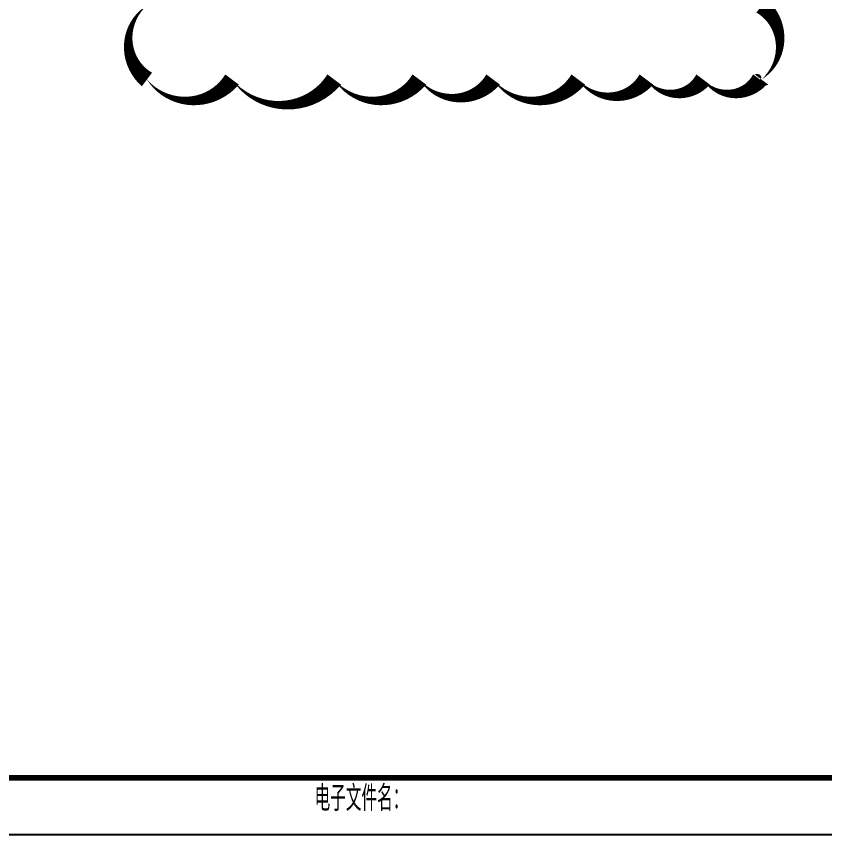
# Model space of a CAD drawing. Extents: x -1041549 to 749950, y -354245 to 17554.
# Drawn here: x -773350 to -766229, y -242952 to -235741 of the extents above; entities that cross this region are included whole.
import ezdxf

# ---------------------------------------------------------------- set-up
doc = ezdxf.new("R2010")
doc.units = 0
doc.header["$LTSCALE"] = 1000
doc.header["$MEASUREMENT"] = 0
doc.layers.add('14', color=1, linetype='Continuous')
doc.layers.add('PUB_TITLE', color=4, linetype='Continuous')
doc.layers.add('DIM_MODI', color=6, linetype='Continuous', plot=False)
doc.styles.add('hztxt', font='romand_pkpm', dxfattribs={"bigfont": 'gbcbig'})

# ---------------------------------------------------------------- blocks, each defined once
blk = doc.blocks.new('TUQ')
at = {"layer": '14', "style": 'hztxt', "width": 0.85}
blk.add_text('电子文件名：', height=450, rotation=359.9997, dxfattribs=at).set_placement((-24105, -584))

msp = doc.modelspace()

# ---------------------------------------------------------------- linework, layer by layer
at = {"layer": 'DIM_MODI'}
msp.add_lwpolyline([(-772199.7, -235644.8, 0, 150, 0.5), (-772199.7, -236298.1, 0, 150, 0.5), (-771449.7, -236298.1, 0, 150, 0.5), (-770549.7, -236298.1, 0, 150, 0.5), (-769799.7, -236298.1, 0, 150, 0.5), (-769149.7, -236298.1, 0, 150, 0.5), (-768399.7, -236298.1, 0, 150, 0.5), (-767799.7, -236298.1, 0, 150, 0.5), (-767299.7, -236298.1, 0, 150, 0.5), (-766799.7, -236298.1, 0, 150, 0.5), (-766785.5, -236298.1, 0, 150, 0.5), (-766785.5, -235648.1, 0, 150, 0.5)], format="xyseb", dxfattribs=at)
at = {"layer": 'PUB_TITLE'}
msp.add_lwpolyline([(-787870.3, -242951.7), (-758170.3, -242951.7), (-758170.3, -221951.7), (-787870.3, -221951.7)], close=True, dxfattribs=at)
at = {"layer": 'PUB_TITLE', "const_width": 50}
msp.add_lwpolyline([(-786620.3, -242451.7), (-758670.3, -242451.7), (-758670.3, -222451.7), (-786620.3, -222451.7)], close=True, dxfattribs=at)

# ---------------------------------------------------------------- block references
at = {"layer": '14', "xscale": 0.5, "yscale": 0.5, "zscale": 0.5}
msp.add_blockref('TUQ', (-758670.3, -242451.7), dxfattribs=at)

doc.saveas('drawing.dxf')
